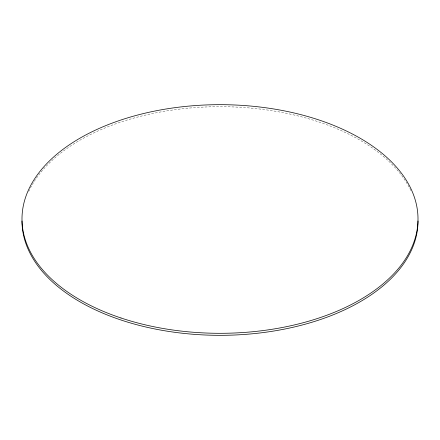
<?xml version="1.0" encoding="UTF-8"?>
<svg xmlns="http://www.w3.org/2000/svg" width="440" height="440" viewBox="0 0 440 440"><rect width="100%" height="100%" fill="white"/><g stroke="black" fill="none" stroke-linecap="round" stroke-linejoin="round"><path stroke-width="0.33" stroke-dasharray="2.2 1.65" d="M28.749 191.422A198 114.312 0 0 1 219.489 106.695A198 114.312 0 0 1 410.988 190.85"/><path stroke-width="0.66" d="M418 221.012A198 114.312 0 0 1 220 335.324A198 114.312 0 0 1 22 221.012M121 317.988A198 114.312 0 0 0 418 218.988A198 114.312 0 0 0 121 119.988A198 114.312 0 0 0 121 317.988"/></g></svg>
